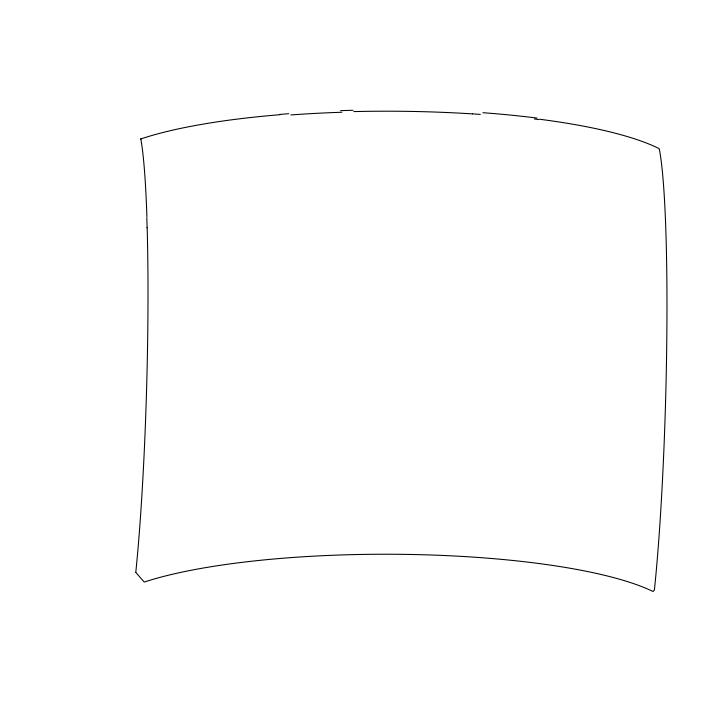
<?xml version="1.0" encoding="UTF-8"?>
<svg xmlns="http://www.w3.org/2000/svg" width="702" height="702" viewBox="0 0 702 702"><rect width="100%" height="100%" fill="white"/><g stroke="black" fill="none" stroke-linecap="round" stroke-linejoin="round"><path stroke-width="1.05" d="M534.485 119.007L538.715 119.533M659.16 149.359L659.432 149.675A263.461 19.182 -88.4 0 1 654.404 590.013L653.035 591.496A289.373 61.399 0.1 0 0 410.398 554.466A289.373 61.399 0.1 0 0 144.243 582.063A342.98 334.187 20 0 1 135.819 572.341M147.157 227.545A260.345 18.936 -88.4 0 1 135.811 572.112M140.795 138.777A260.696 18.998 -88.4 0 1 146.92 217.067M140.514 139.04A293.69 62.487 0.2 0 1 280.124 114.689M146.815 217.989A258.959 18.77 -88.5 0 1 147.113 227.843M279.642 114.435A299.298 62.75 0.1 0 1 288.759 113.715M290.865 114.944A290.198 60.372 0 0 1 341.856 112.25M340.61 110.644A304.949 66.409 0.2 0 1 353.027 110.293M353.773 111.592A293.129 61.337 0.1 0 1 472.358 113.891M472.411 113.864A304.949 65.172 0.1 0 1 480.3 114.408M482.923 112.715A290.198 62.557 0.1 0 1 537.004 118.076M539.557 119.235A293.699 62.811 0.1 0 1 659.196 148.657"/></g></svg>
